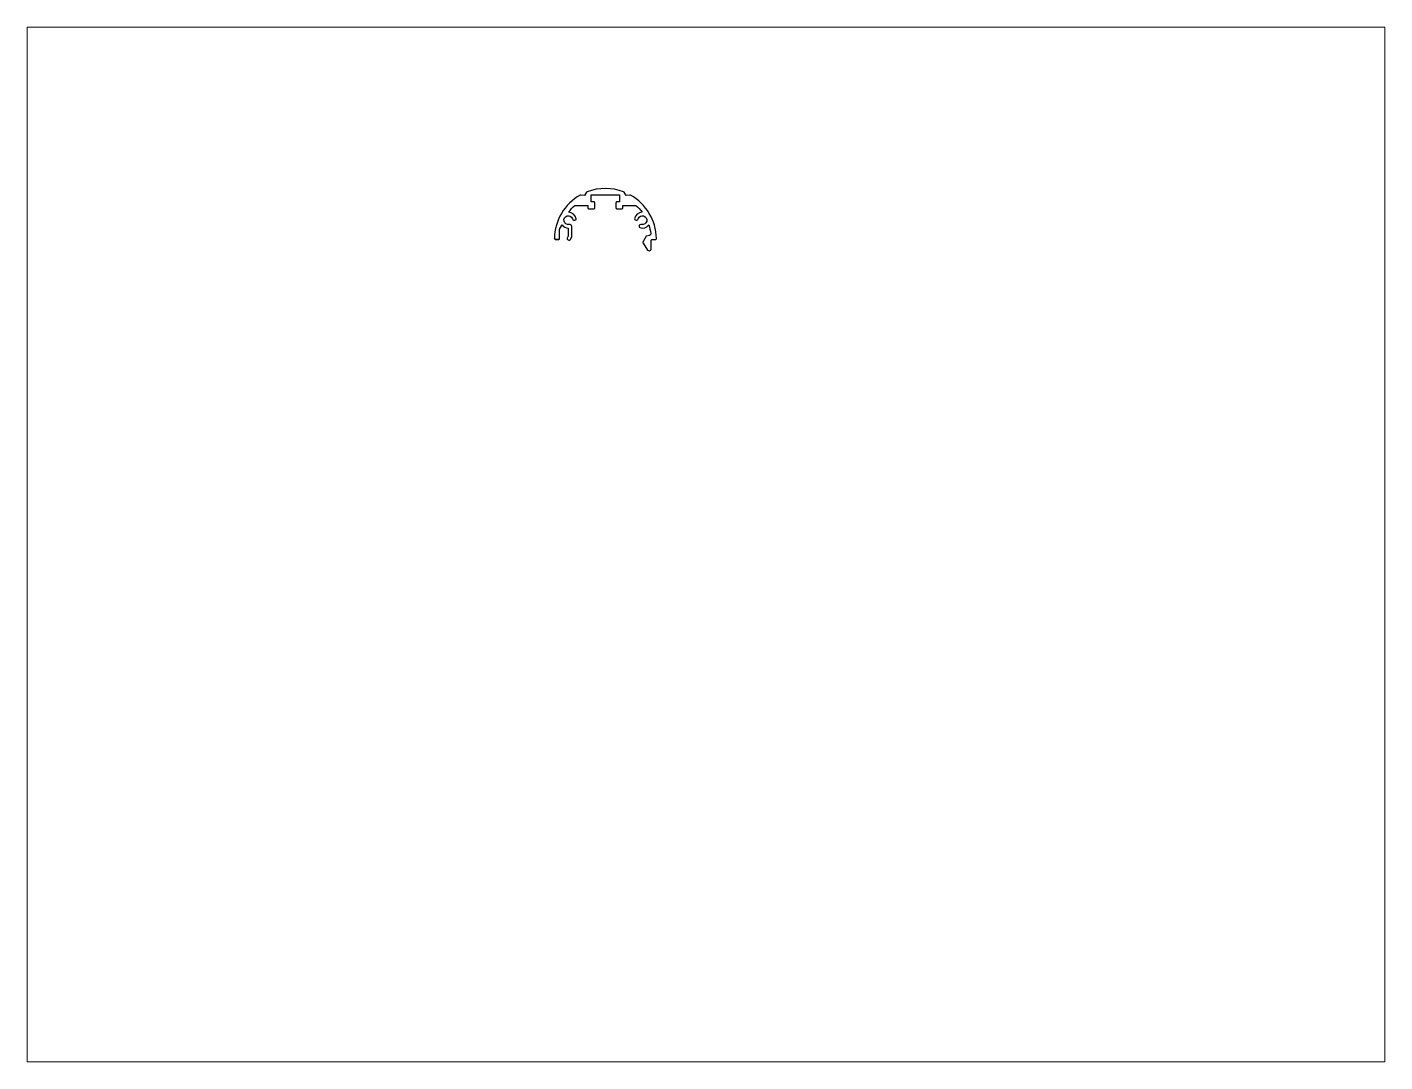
# Paper-space layout 'Layout1' of a CAD drawing. Extents: x 27 to 240, y 20 to 183.
# The model-space entities are those that its viewports show. They can reach past a viewport. Long polylines and large blocks are cut down to what shows.
import ezdxf

# ---------------------------------------------------------------- set-up
doc = ezdxf.new("R2010")
doc.units = 0
doc.header["$LTSCALE"] = 15
doc.layers.get('0').update_dxf_attribs({"linetype": 'CONTINUOUS'})

msp = doc.modelspace()

# ---------------------------------------------------------------- linework, layer by layer
at = {"ltscale": 0.05}
msp.add_lwpolyline([(148.63, 216.94), (147.73, 216.94), (148.63, 216.94, 0.414214), (148.93, 217.24), (148.93, 219.88, -0.137737), (148.97, 220.03), (149.6, 221.07, 0.230983), (151.36, 220.18), (151.36, 217.98, -0.119503), (151.33, 217.84), (151.05, 217.31, 0.414214), (151.18, 216.91), (151.54, 216.72, 0.414214), (151.94, 216.85), (152.36, 217.67), (152.36, 220.6, 0.008623), (152.36, 220.61, 0.458642), (151.62, 221.2, -2.170601), (152.57, 222.84, 0.458642), (153.46, 222.5, 0.324731), (153.61, 222.82, 0.352688), (151.49, 224.68, -0.050979), (153.27, 226.63), (156.92, 226.63), (156.92, 225.93, 0.414214), (157.22, 225.63), (158.62, 225.63, 0.414214), (158.92, 225.93), (158.92, 227.33, 0.414214), (158.62, 227.63), (157.92, 227.63), (157.92, 229.63), (165.92, 229.63), (165.92, 227.63), (165.22, 227.63, 0.414214), (164.92, 227.33), (164.92, 225.93, 0.414214), (165.22, 225.63), (166.62, 225.63, 0.414214), (166.92, 225.93), (166.92, 226.63), (170.58, 226.63, -0.050979), (172.36, 224.68, 0.352688), (170.24, 222.82, 0.324731), (170.39, 222.5, 0.458642), (171.27, 222.84, -2.170601), (172.22, 221.2, 0.458642), (171.49, 220.61, 0.324731), (171.68, 220.31, 0.329121), (174.25, 221.07, -0.047992), (174.81, 218.64, -0.378137), (174.44, 218.09), (173.64, 217.88, 0.280811), (173.37, 217.72), (172.58, 216.19, 0.313931), (172.63, 215.85), (173.88, 213.94, 0.587716), (174.9, 214.14), (174.9, 216.64, -0.414214), (175.2, 216.94), (176.12, 216.94, 0.420675), (176.42, 217.25, 0.263605), (169.1, 229.53, 0.166212), (168.91, 229.56), (167.82, 229.41), (167.26, 230.35, 0.166879), (167.11, 230.47, 0.184831), (156.74, 230.47, 0.166879), (156.59, 230.35), (156.03, 229.41), (154.94, 229.56, 0.166212), (154.75, 229.53, 0.263605), (147.43, 217.25, 0.420675), (147.73, 216.94, -0.420675), (147.43, 217.25)], format="xyb", dxfattribs=at)

psp = doc.layouts.get("Layout1")

# ---------------------------------------------------------------- viewports
at = {"layer": '0', "color": 0, "linetype": 'BYBLOCK', "ltscale": 0.05}
psp.add_viewport(center=(133.35, 101.6), size=(213.36, 162.56), view_center_point=(190.51, 130.3), view_height=293.8955, dxfattribs=at)

doc.saveas('drawing.dxf')
